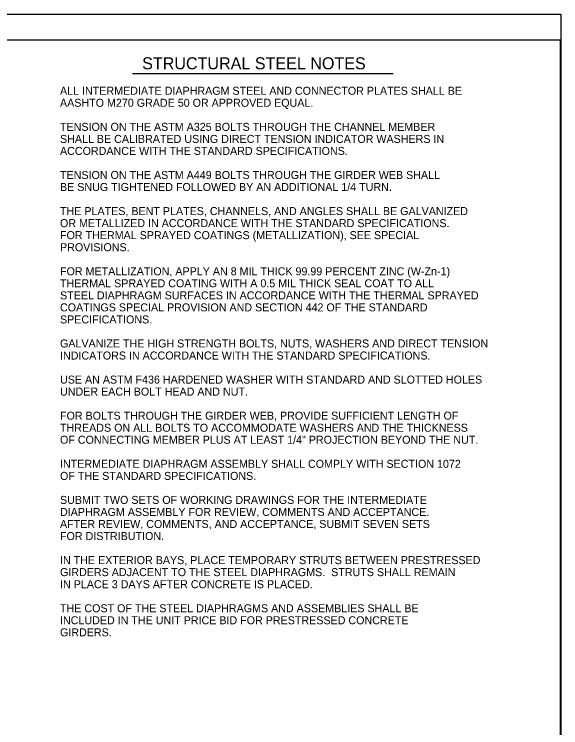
# Model space of a CAD drawing. Extents: x -1 to 92, y -102 to 38.
# Drawn here: x 26.73 to 36.33, y 21.42 to 33.96 of the extents above; entities that cross this region are included whole.
import ezdxf

# ---------------------------------------------------------------- set-up
doc = ezdxf.new("R2010")
doc.units = 0
for name, color, linetype in [('Plan Sheet CELL', 7, 'Continuous'), ('Plot Shape CELL', 7, 'Continuous'), ('Subtitle Text', 7, 'Continuous'), ('Text', 7, 'Continuous')]:
    doc.layers.add(name, color=color, linetype=linetype)

msp = doc.modelspace()

# ---------------------------------------------------------------- linework, layer by layer
at = {"layer": 'Plan Sheet CELL'}
for p, q in [((36.328, 33.959), (36.328, 33.959)), ((-0.163, 33.51), (36.318, 33.51)), ((36.318, 33.51), (36.318, 9.571))]:
    msp.add_line(p, q, dxfattribs=at)
at = {"layer": 'Plot Shape CELL'}
msp.add_lwpolyline([(-1.364, 33.959), (36.328, 33.959), (36.328, 8.879), (-1.364, 8.879)], close=True, dxfattribs=at)
at = {"layer": 'Subtitle Text'}
msp.add_line((28.802, 32.916), (33.383, 32.916), dxfattribs=at)

# ---------------------------------------------------------------- texts
msp.add_text('STRUCTURAL STEEL NOTES', height=0.21146, dxfattribs=at).set_placement((28.974, 32.992))
at = {"layer": 'Text'}
for s, p in [('ALL INTERMEDIATE DIAPHRAGM STEEL AND CONNECTOR PLATES SHALL BE ', (27.531, 32.545)), ('AASHTO M270 GRADE 50 OR APPROVED EQUAL.', (27.531, 32.334)), ('TENSION ON THE ASTM A325 BOLTS THROUGH THE CHANNEL MEMBER', (27.531, 31.911)), ('SHALL BE CALIBRATED USING DIRECT TENSION INDICATOR WASHERS IN', (27.531, 31.699)), ('ACCORDANCE WITH THE STANDARD SPECIFICATIONS. ', (27.531, 31.488)), ('TENSION ON THE ASTM A449 BOLTS THROUGH THE GIRDER WEB SHALL', (27.531, 31.065)), ('BE SNUG TIGHTENED FOLLOWED BY AN ADDITIONAL 1/4 TURN.', (27.531, 30.854)), ('THE PLATES, BENT PLATES, CHANNELS, AND ANGLES SHALL BE GALVANIZED', (27.531, 30.431)), ('OR METALLIZED IN ACCORDANCE WITH THE STANDARD SPECIFICATIONS.  ', (27.531, 30.219)), ('FOR THERMAL SPRAYED COATINGS (METALLIZATION), SEE SPECIAL', (27.531, 30.008)), ('PROVISIONS.', (27.531, 29.796)), ('FOR METALLIZATION, APPLY AN 8 MIL THICK 99.99 PERCENT ZINC (W-Zn-1)', (27.531, 29.373)), ('THERMAL SPRAYED COATING WITH A 0.5 MIL THICK SEAL COAT TO ALL', (27.531, 29.162)), ('STEEL DIAPHRAGM SURFACES IN ACCORDANCE WITH THE THERMAL SPRAYED', (27.531, 28.95)), ('COATINGS SPECIAL PROVISION AND SECTION 442 OF THE STANDARD', (27.531, 28.739)), ('SPECIFICATIONS.      ', (27.531, 28.527)), ('GALVANIZE THE HIGH STRENGTH BOLTS, NUTS, WASHERS AND DIRECT TENSION', (27.531, 28.105)), ('INDICATORS IN ACCORDANCE WITH THE STANDARD SPECIFICATIONS.', (27.531, 27.893)), ('USE AN ASTM F436 HARDENED WASHER WITH STANDARD AND SLOTTED HOLES', (27.531, 27.47)), ('UNDER EACH BOLT HEAD AND NUT.', (27.531, 27.259)), ('FOR BOLTS THROUGH THE GIRDER WEB, PROVIDE SUFFICIENT LENGTH OF', (27.531, 26.836)), ('THREADS ON ALL BOLTS TO ACCOMMODATE WASHERS AND THE THICKNESS', (27.531, 26.624)), ('OF CONNECTING MEMBER PLUS AT LEAST 1/4" PROJECTION BEYOND THE NUT.', (27.531, 26.413)), ('INTERMEDIATE DIAPHRAGM ASSEMBLY SHALL COMPLY WITH SECTION 1072', (27.531, 25.99)), ('OF THE STANDARD SPECIFICATIONS.', (27.531, 25.778)), ('SUBMIT TWO SETS OF WORKING DRAWINGS FOR THE INTERMEDIATE ', (27.531, 25.356)), ('DIAPHRAGM ASSEMBLY FOR REVIEW, COMMENTS AND ACCEPTANCE.  ', (27.531, 25.144)), ('AFTER REVIEW, COMMENTS, AND ACCEPTANCE, SUBMIT SEVEN SETS ', (27.531, 24.933)), ('FOR DISTRIBUTION.', (27.531, 24.721)), ('IN THE EXTERIOR BAYS, PLACE TEMPORARY STRUTS BETWEEN PRESTRESSED', (27.531, 24.298)), ('GIRDERS ADJACENT TO THE STEEL DIAPHRAGMS.  STRUTS SHALL REMAIN ', (27.531, 24.087)), ('IN PLACE 3 DAYS AFTER CONCRETE IS PLACED.', (27.531, 23.875)), ('THE COST OF THE STEEL DIAPHRAGMS AND ASSEMBLIES SHALL BE', (27.531, 23.452)), ('INCLUDED IN THE UNIT PRICE BID FOR PRESTRESSED CONCRETE', (27.531, 23.241)), ('GIRDERS.', (27.531, 23.029))]:
    msp.add_text(s, height=0.1406, dxfattribs=at).set_placement(p)

doc.saveas('drawing.dxf')
